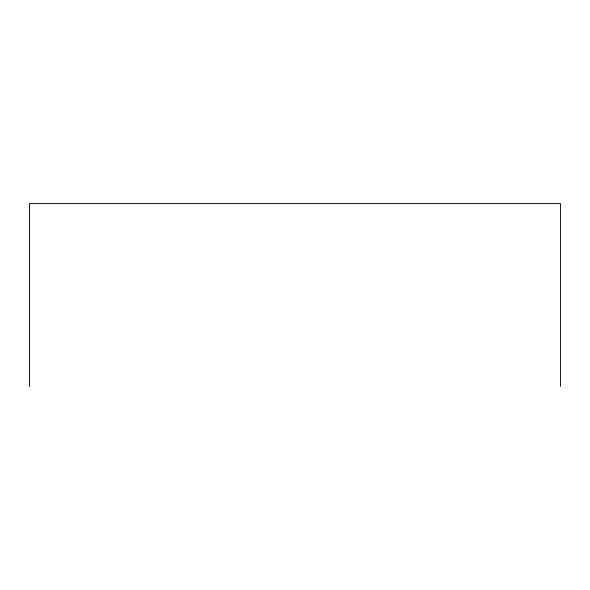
<?xml version="1.0" encoding="UTF-8"?>
<svg xmlns="http://www.w3.org/2000/svg" width="590" height="590" viewBox="0 0 590 590"><rect width="100%" height="100%" fill="white"/><g stroke="black" fill="none" stroke-linecap="round" stroke-linejoin="round"><path stroke-width="0.89" d="M560.5 386.398L560.5 203.602L29.5 203.602L29.5 386.398"/></g></svg>
